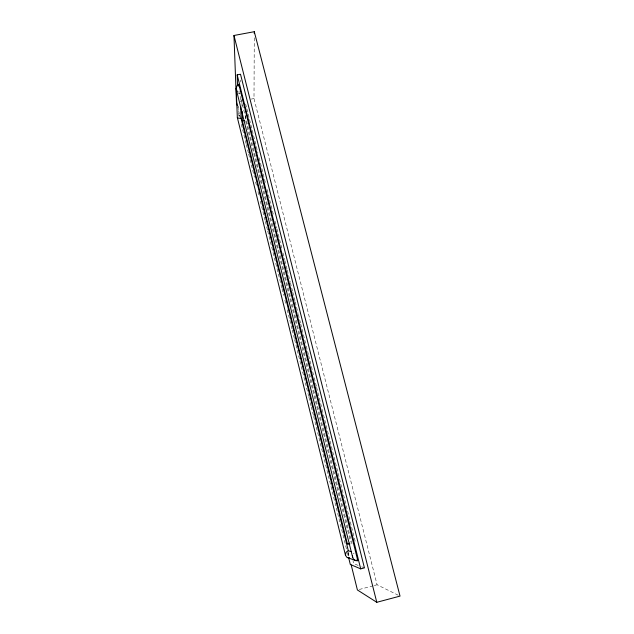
<?xml version="1.0" encoding="UTF-8"?>
<svg xmlns="http://www.w3.org/2000/svg" width="634" height="634" viewBox="0 0 634 634"><rect width="100%" height="100%" fill="white"/><g stroke="black" fill="none" stroke-linecap="round" stroke-linejoin="round"><path stroke-width="0.48" stroke-dasharray="3.17 2.38" d="M398.263 595.231L377.087 584.77L253.996 98.555L254.274 36.614M353.352 553.72L354.089 553.094M238.305 115.99L239.747 115.507L240.223 117.433M359.28 589.477L373.339 585.761M374.274 585.507L377.087 584.77M240.143 101.25L243.836 100.529M251.23 99.094L253.996 98.555M240.381 93.563L238.638 93.261M358.162 565.385L353.693 563.594L352.972 560.718M361.745 566.812L364.431 567.89M245.691 104.031L246.65 107.875M246.888 108.834L257.951 153.016M259.155 157.818L265.892 184.716M267.096 189.518L273.825 216.416M275.029 221.218L276.709 227.939M276.955 228.906L281.765 248.116M282.962 252.918L284.65 259.639M284.888 260.598L287.051 269.244M287.297 270.203L290.182 281.734M290.42 282.693L292.583 291.339M292.829 292.298L294.992 300.944M295.23 301.903L298.115 313.434M298.36 314.393L300.524 323.039M300.762 323.998L306.056 345.126M306.293 346.093L308.457 354.739M308.703 355.698L313.988 376.826M314.234 377.785L316.398 386.431M316.635 387.398L321.929 408.526M322.167 409.485L329.862 440.226M330.1 441.185L355.357 542.046M351.981 543.94L241.95 102.748L242.045 106.647M245.746 121.363L350.547 541.983M237.631 106.774L238.352 109.658M238.59 110.617L240.017 116.379M348.114 552.507L349.065 556.351M347.907 551.913L349.342 557.682M238.455 112.828L239.644 117.631M241.308 124.359L246.071 143.577M246.309 144.536L248.449 153.182M248.686 154.149L254.4 177.211M255.589 182.013L256.778 186.816M257.975 191.626L259.163 196.429M260.352 201.232L262.73 210.845M262.967 211.804L265.115 220.45M265.353 221.417L267.493 230.063M267.73 231.022L281.773 287.717M282.011 288.684L283.675 295.404M284.864 300.215L286.053 305.017M287.25 309.82L289.627 319.433M289.865 320.392L292.005 329.038M292.242 330.005L294.382 338.651M294.628 339.61L308.663 396.305M308.901 397.272L311.048 405.919M311.286 406.877L313.426 415.532M313.664 416.49L347.226 551.984M347.464 552.943L348.415 556.787M238.226 105.989L238.289 107.946M239.002 91.145L239.097 94.086M240.46 96.408L240.595 101.147M240.658 80.074L240.706 82.016M241.158 99.522L241.285 104.412M245.429 115.776L245.493 119.477"/><path stroke-width="0.95" d="M254.289 33.665L254.297 31.7L233.97 35.48L236.442 101.971L237.393 105.815M352.52 555.519C352.052 558.411 354.874 561.399 357.814 560.702L238.796 84.274L237.259 85.218L236.213 88.34L237.322 117.472L345.435 555.13L346.79 557.302L355.785 560.638M351.196 551.62L348.351 550.795L347.48 551.144L346.077 552.436L345.435 555.13M351.212 564.997L357.402 589.969L376.786 602.3L400.03 596.103L254.297 31.7M348.652 557.746L350.317 564.474L360.706 568.864L364.431 567.89L240.508 74.233L237.187 74.867L237.544 85.558M242.164 111.521L242.394 121.015L347.345 543.829L349.928 543.164M242.394 121.015L244.732 120.555M348.351 550.795L241.055 118.241L238.685 118.265L237.322 117.472M349.342 557.682L347.575 557.666M347.345 543.829L349.786 544.36M356.118 560.099L357.814 560.702M237.148 91.803L236.213 88.34M233.97 35.48L376.786 602.3M237.187 74.867L360.706 568.864M236.308 89.568L352.726 557.643M238.796 84.274L238.859 86.232M240.746 106.837L241.055 118.241"/></g></svg>
